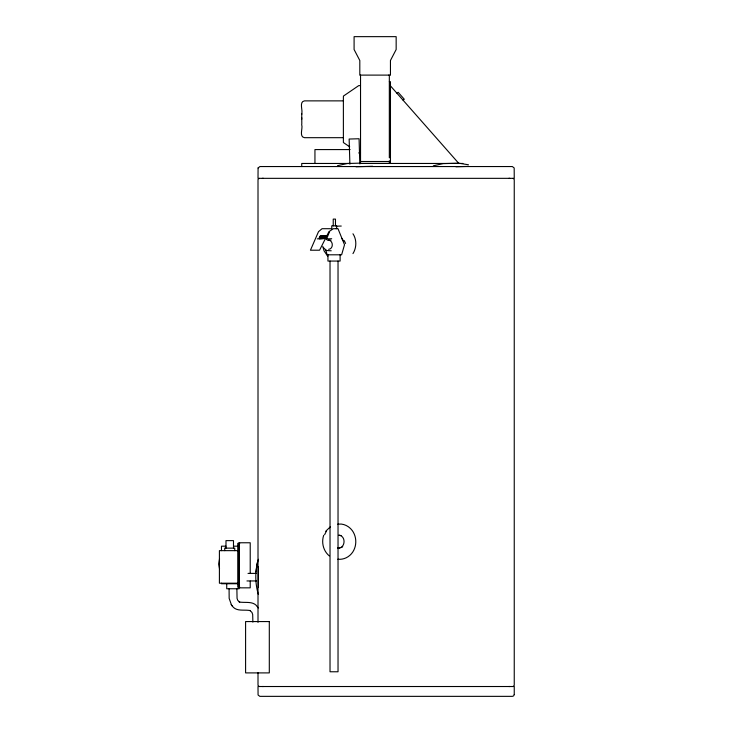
<?xml version="1.0" encoding="UTF-8"?>
<svg xmlns="http://www.w3.org/2000/svg" width="733" height="733" viewBox="0 0 733 733"><rect width="100%" height="100%" fill="white"/><g stroke="black" fill="none" stroke-linecap="round" stroke-linejoin="round"><path stroke-width="1.1" d="M301.73 119.277L301.73 117.692M258.419 559.288C254.882 570.466 254.992 583.065 258.3 594.307M258.392 566.719L258.401 587.252M257.301 562.568L256 571.987M219.543 558.848L218.755 564.071L219.534 568.79M323.693 535.301C321.219 542.521 323.345 551.069 329.337 555.926M326.277 239.746L329.538 231.72M352.967 253.609C356.678 247.699 356.843 239.645 352.967 233.781M324.609 534.696L326.35 531.242M324.334 235.806L323.949 236.31L324.417 235.806M325.727 531.251L330.482 526.697M397.011 93.329L398.175 92.312L404.268 99.23L403.113 100.247M341.376 547.569L342.705 546.681M328.65 249.357C334.056 248.725 333.194 239.535 327.706 240.167L330.986 240.167M337.482 165.695L347.286 163.514L359.857 163.138M433.331 165.814L443.144 163.624L458.546 163.175L468.46 164.769M513.146 686.509L514.245 685.337L514.245 179.493L513.146 178.348M259.106 178.348L258.007 179.493L258.007 622.354M326.973 238.876L331.692 238.729M356.009 166.757L372.666 166.263M455.917 166.757L468.515 166.382M336.383 226.176L341.266 226.048M337.776 524.159L341.266 524.058A17.674 16.328 -90 0 1 352.243 530.518C356.779 536.758 356.971 545.581 352.765 552.031A17.674 16.328 -90 0 1 337.84 559.215M339.874 548.046L337.583 548.082C345.362 548.962 346.517 535.97 338.838 535.191L341.083 535.576M262.377 686.519L263.431 686.509M508.821 178.348L509.875 178.339M360.407 75.215L359.811 75.215L359.811 60.491L354.094 49.523L354.094 36.65L396.159 36.65L396.159 49.523L390.451 60.491L390.451 75.215L388.536 75.215M389.333 81.702L390.46 81.702L390.46 163.459L462.871 163.459M360.535 85.624L358.712 85.624L343.383 96.105M343.383 100.87L304.479 100.87C298.862 101.768 302.986 110.326 301.73 113.633M343.383 137.685L304.479 137.685C298.862 136.787 302.986 128.229 301.73 124.931M350.108 149.578L314.943 149.578L314.943 163.459M358.712 152.94L360.535 152.94M360.535 161.498L389.333 161.498M360.535 163.45L389.333 163.45L389.333 160.729M350.108 163.459L301.73 163.459L301.73 166.547M359.756 163.459L389.333 163.459M335.512 228.705L333.35 228.705L328.934 231.665L319.561 250.21L310.444 250.21L318.507 231.665L322.053 228.705L331.811 228.705L331.737 225.837L336.639 225.837L336.639 228.705M335.861 228.705L337.995 228.705L344.519 244.767L341.615 254.8L327.147 254.8L325.699 249.779M319.322 238.857L324.343 238.518L317.307 238.857M331.234 250.796L326.533 250.521L323.299 247.562M239.737 543.364L237.758 543.364L237.758 587.188L239.737 587.188M226.002 546.177L221.467 546.177L221.467 550.648M233.552 546.177L238.078 546.177M238.078 550.648L219.405 550.648L219.405 583.202L238.078 583.202M248.011 573.398L256.523 573.398M246.948 580.948L256.523 580.948M237.941 583.743L221.467 583.743L221.467 583.202M239.242 588.755L226.726 588.755L226.726 583.743M262.377 178.339L263.431 178.348M508.821 686.509L509.875 686.519M259.106 686.509L258.007 685.337L258.007 672.747M349.696 146.82L343.383 142.541L343.383 96.664M341.734 238.381L343.685 240.992M327.788 256.33L324.023 250.814L322.813 246.389M257.576 606.988C253.49 600.584 245.262 603.186 239.178 601.967L239.682 602.196L237.739 600.336L237.061 598.403L236.878 588.755M232.068 605.715C236.145 612.092 244.336 609.251 250.347 610.626L249.834 610.406L251.941 612.412L252.683 614.511L252.876 622.106M390.46 85.889L458.84 163.459M229.081 588.755L229.163 598.403L231.399 604.762M257.329 606.64L258.273 607.978M231.188 604.468L232.315 606.063M344.281 240.671L345.6 243.448M301.73 113.789L301.804 124.216M301.73 113.78L301.804 114.348M359.821 163.88L359.069 138.748L349.146 139.041L349.888 164.183M389.333 157.842L389.333 75.105L360.535 75.105L360.535 163.606M340.112 254.8L340.112 261.067L327.944 261.067L327.944 254.8M338.032 261.067L338.032 671.767L330.024 671.767L330.024 261.067M335.476 225.837L335.476 219.103L333.231 219.103L333.231 225.837M250.219 573.188L250.219 542.768L238.912 542.768L238.912 587.839L250.219 587.839L250.219 581.077M239.004 543.364L239.004 587.188M234.743 550.648L234.743 548.137L224.729 548.137L224.729 550.648M233.488 548.137L233.488 540.624L225.984 540.624L225.984 548.137M324.856 237.373C328.897 232.288 323.629 239.984 324.856 237.373M258.08 167.958L258.007 178.339L514.245 178.339L514.181 167.958L512.33 166.547L259.922 166.547L258.08 167.958M514.245 694.536L513.714 695.819L512.431 696.35L259.821 696.35L258.071 695.003L258.007 686.519L514.245 686.519L514.245 694.536M322.74 235.806L321.64 237.859L320.358 237.859L322.74 235.806M322.135 236.338L321.448 237.08L322.135 236.338M320.495 236.567C318.067 240.561 324.004 233.204 320.559 236.951L321.237 235.806L319.845 236.951C321.869 233.277 317.032 240.681 320.495 236.567M323.216 235.806L322.053 237.859L324.407 236.31L323.62 237.859L325.525 235.806L323.216 235.806M269.304 621.566L245.592 621.566L245.592 672.903L269.304 672.903L269.304 621.566"/></g></svg>
